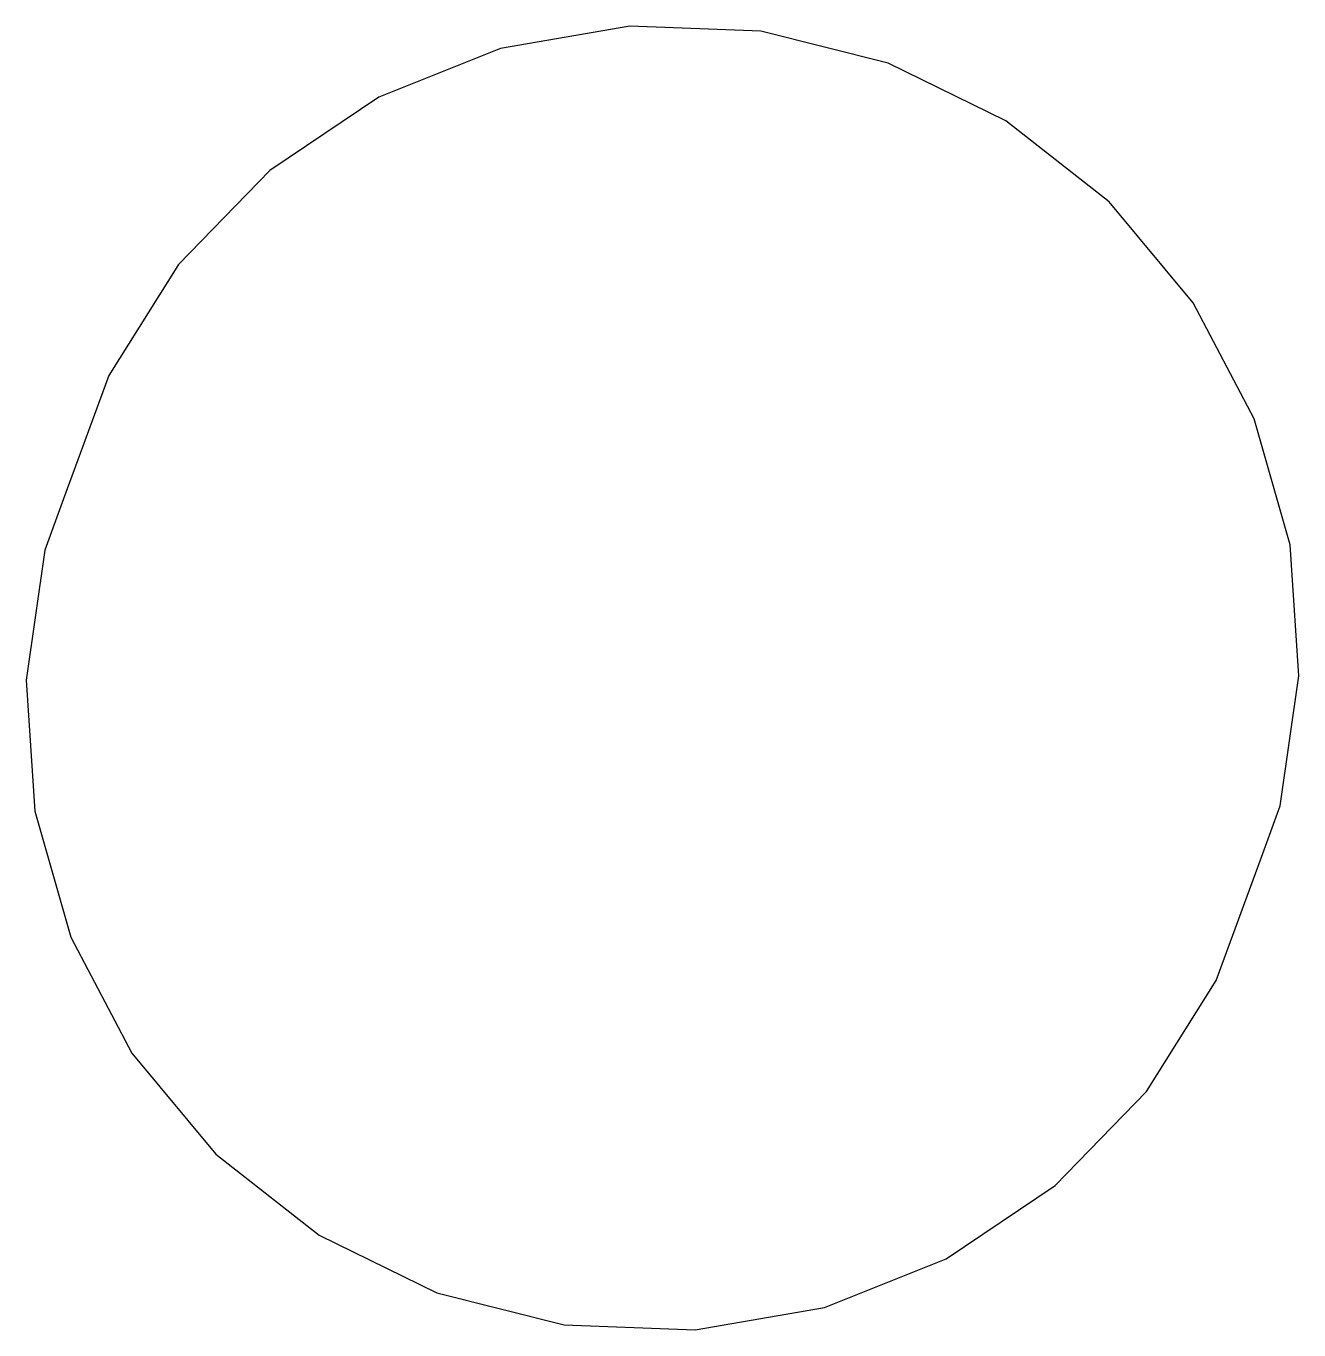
# Model space of a CAD drawing. Header units: metres. Extents: x -5 to 5.1, y -5 to 5.4.
import ezdxf

# ---------------------------------------------------------------- set-up
doc = ezdxf.new("R2010")
doc.units = ezdxf.units.M

msp = doc.modelspace()

# ---------------------------------------------------------------- linework, layer by layer
for p, q in [((-0.184555, 5.39919), (-1.21445, 5.22047)), ((0.85997, 5.35986), (-0.184555, 5.39919)), ((1.87352, 5.10423), (0.85997, 5.35986)), ((-1.21445, 5.22047), (-2.18468, 4.83153)), ((2.81177, 4.64345), (1.87352, 5.10423)), ((-2.18468, 4.83153), (-3.05286, 4.24939)), ((3.63371, 3.99768), (2.81177, 4.64345)), ((-3.05286, 4.24939), (-3.78101, 3.49944)), ((4.30342, 3.1951), (3.63371, 3.99768)), ((-3.78101, 3.49944), (-4.33733, 2.6145)), ((4.79164, 2.27084), (4.30342, 3.1951)), ((-4.33733, 2.6145), (-4.69751, 1.63324)), ((5.07703, 1.26527), (4.79164, 2.27084)), ((-4.69751, 1.63324), (-4.84816, 1.22279)), ((5.14711, 0.222336), (5.07703, 1.26527)), ((-4.84816, 1.22279), (-4.99644, 0.18808)), ((4.99881, -0.812347), (5.14711, 0.222336)), ((-4.99644, 0.18808), (-4.92638, -0.854843)), ((4.84816, -1.22279), (4.99881, -0.812347)), ((-4.92638, -0.854843), (-4.64099, -1.86041)), ((4.48799, -2.20407), (4.84816, -1.22279)), ((-4.64099, -1.86041), (-4.15277, -2.78467)), ((3.93166, -3.089), (4.48799, -2.20407)), ((-4.15277, -2.78467), (-3.48305, -3.58723)), ((3.20351, -3.83894), (3.93166, -3.089)), ((-3.48305, -3.58723), (-2.66112, -4.23302)), ((2.33533, -4.4211), (3.20351, -3.83894)), ((-2.66112, -4.23302), (-1.72287, -4.69379)), ((1.36511, -4.81003), (2.33533, -4.4211)), ((-1.72287, -4.69379), (-0.70932, -4.94942)), ((0.335205, -4.98874), (1.36511, -4.81003)), ((-0.70932, -4.94942), (0.335205, -4.98874))]:
    msp.add_line(p, q)

doc.saveas('drawing.dxf')
